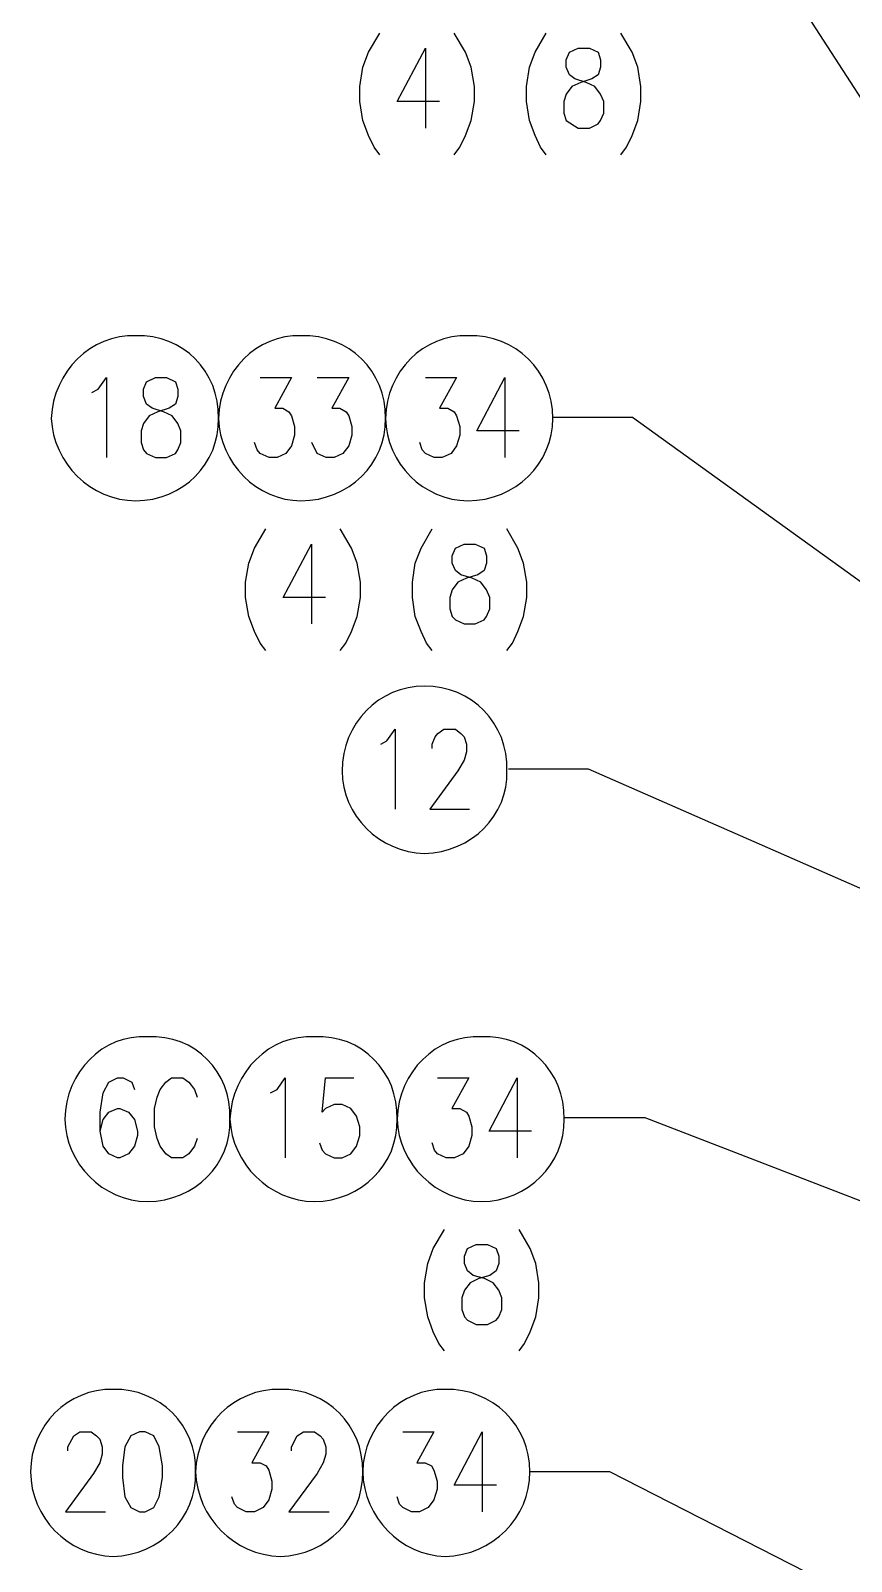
# Model space of a CAD drawing. Header units: inches. Extents: x 0.3 to 33.8, y 15.5 to 37.1.
# Drawn here: x 17.47 to 19.321, y 26.14 to 29.592 of the extents above; entities that cross this region are included whole.
import ezdxf

# ---------------------------------------------------------------- set-up
doc = ezdxf.new("R2010")
doc.units = ezdxf.units.IN
doc.header["$MEASUREMENT"] = 0

# ---------------------------------------------------------------- blocks, each defined once
blk = doc.blocks.new('60298_1')
at = {"color": 21, "transparency": 33554687}
for points in [[(20.0728, 28.3126), (19.0849, 29.8375), (18.9047, 29.8375)], [(19.8466, 27.9852), (18.8277, 28.7195), (18.6475, 28.7195)], [(20.6078, 27.1016), (18.7281, 27.9263), (18.5478, 27.9263)], [(21.276, 26.2056), (18.8556, 27.1403), (18.6749, 27.1403)], [(19.8987, 25.7682), (18.7766, 26.342), (18.5964, 26.342)]]:
    blk.add_lwpolyline(points, dxfattribs=at)
at = {"transparency": 33554687}
for points in [[(18.2576, 29.3118), (18.2447, 29.3289), (18.2323, 29.3552), (18.2194, 29.3888), (18.2122, 29.4322), (18.2122, 29.4657), (18.2194, 29.5091), (18.2323, 29.5427), (18.2576, 29.586)], [(18.4254, 29.3118), (18.4383, 29.3289), (18.4507, 29.3552), (18.4637, 29.3888), (18.4709, 29.4322), (18.4709, 29.4657), (18.4637, 29.5091), (18.4507, 29.5427), (18.4254, 29.586)], [(18.633, 29.3118), (18.6201, 29.3289), (18.6077, 29.3552), (18.5948, 29.3888), (18.5881, 29.4322), (18.5881, 29.4657), (18.5948, 29.5091), (18.6077, 29.5427), (18.633, 29.586)], [(18.8009, 29.3118), (18.8138, 29.3289), (18.8267, 29.3552), (18.8391, 29.3888), (18.8463, 29.4322), (18.8463, 29.4657), (18.8391, 29.5091), (18.8267, 29.5427), (18.8009, 29.586)], [(18.3924, 29.4322), (18.2969, 29.4322), (18.3604, 29.552), (18.3604, 29.3717)], [(18.7048, 29.3717), (18.7301, 29.3717), (18.7497, 29.3815), (18.7554, 29.3888), (18.7627, 29.4058), (18.7627, 29.4322), (18.7554, 29.4487), (18.7425, 29.4657), (18.7229, 29.475), (18.6976, 29.4828), (18.6852, 29.4921), (18.678, 29.5091), (18.678, 29.5261), (18.6852, 29.5427), (18.7048, 29.552), (18.7301, 29.552), (18.7497, 29.5427), (18.7554, 29.5261), (18.7554, 29.5091), (18.7497, 29.4921), (18.7358, 29.4828), (18.7105, 29.475), (18.6909, 29.4657), (18.678, 29.4487), (18.6723, 29.4322), (18.6723, 29.4058), (18.678, 29.3888), (18.7048, 29.3717)], [(17.6085, 28.7758), (17.6224, 28.783), (17.641, 28.8094), (17.641, 28.6291)], [(17.7515, 28.6291), (17.7768, 28.6291), (17.7965, 28.6384), (17.8021, 28.6462), (17.8088, 28.6632), (17.8088, 28.6896), (17.8021, 28.7061), (17.7892, 28.7231), (17.7696, 28.7324), (17.7443, 28.7402), (17.7314, 28.7495), (17.7247, 28.7665), (17.7247, 28.783), (17.7314, 28.8001), (17.7515, 28.8094), (17.7768, 28.8094), (17.7965, 28.8001), (17.8021, 28.783), (17.8021, 28.7665), (17.7965, 28.7495), (17.7825, 28.7402), (17.7567, 28.7324), (17.7371, 28.7231), (17.7247, 28.7061), (17.719, 28.6896), (17.719, 28.6632), (17.7247, 28.6462), (17.7314, 28.6384), (17.7515, 28.6291)], [(17.988, 28.8094), (18.0583, 28.8094), (18.0206, 28.7402), (18.0386, 28.7402), (18.0526, 28.7324), (18.0583, 28.7231), (18.0655, 28.6989), (18.0655, 28.6798), (18.0583, 28.6555), (18.0459, 28.6384), (18.0263, 28.6291), (18.0077, 28.6291), (17.988, 28.6384), (17.9808, 28.6462), (17.9751, 28.6632)], [(18.1166, 28.8094), (18.1874, 28.8094), (18.1492, 28.7402), (18.1672, 28.7402), (18.1817, 28.7324), (18.1874, 28.7231), (18.1941, 28.6989), (18.1941, 28.6798), (18.1874, 28.6555), (18.1745, 28.6384), (18.1548, 28.6291), (18.1362, 28.6291), (18.1166, 28.6384), (18.1042, 28.6632)], [(18.3604, 28.8094), (18.4306, 28.8094), (18.3924, 28.7402), (18.411, 28.7402), (18.4249, 28.7324), (18.4306, 28.7231), (18.4378, 28.6989), (18.4378, 28.6798), (18.4306, 28.6555), (18.4182, 28.6384), (18.3981, 28.6291), (18.38, 28.6291), (18.3604, 28.6384), (18.3531, 28.6462), (18.3475, 28.6632)], [(18.5721, 28.6896), (18.4766, 28.6896), (18.5396, 28.8094), (18.5396, 28.6291)], [(18.0004, 28.1938), (17.9875, 28.2103), (17.9751, 28.2367), (17.9622, 28.2708), (17.955, 28.3136), (17.955, 28.3477), (17.9622, 28.3906), (17.9751, 28.4246), (18.0004, 28.468)], [(18.1683, 28.1938), (18.1812, 28.2103), (18.1936, 28.2367), (18.2065, 28.2708), (18.2137, 28.3136), (18.2137, 28.3477), (18.2065, 28.3906), (18.1936, 28.4246), (18.1683, 28.468)], [(18.3759, 28.1938), (18.363, 28.2103), (18.3506, 28.2367), (18.3376, 28.2708), (18.3309, 28.3136), (18.3309, 28.3477), (18.3376, 28.3906), (18.3506, 28.4246), (18.3759, 28.468)], [(18.5437, 28.1938), (18.5566, 28.2103), (18.569, 28.2367), (18.5819, 28.2708), (18.5891, 28.3136), (18.5891, 28.3477), (18.5819, 28.3906), (18.569, 28.4246), (18.5437, 28.468)], [(18.1352, 28.3136), (18.0397, 28.3136), (18.1032, 28.4339), (18.1032, 28.2537)], [(18.4476, 28.2537), (18.4729, 28.2537), (18.4926, 28.263), (18.4983, 28.2708), (18.5055, 28.2878), (18.5055, 28.3136), (18.4983, 28.3307), (18.4853, 28.3477), (18.4657, 28.357), (18.4404, 28.3647), (18.428, 28.374), (18.4208, 28.3906), (18.4208, 28.4076), (18.428, 28.4246), (18.4476, 28.4339), (18.4729, 28.4339), (18.4926, 28.4246), (18.4983, 28.4076), (18.4983, 28.3906), (18.4926, 28.374), (18.4786, 28.3647), (18.4533, 28.357), (18.4337, 28.3477), (18.4208, 28.3307), (18.4151, 28.3136), (18.4151, 28.2878), (18.4208, 28.2708), (18.428, 28.263), (18.4476, 28.2537)], [(18.2597, 27.9826), (18.2736, 27.9903), (18.2922, 28.0162), (18.2922, 27.8359)], [(18.3759, 27.9733), (18.3759, 27.9826), (18.3826, 27.9996), (18.3883, 28.0069), (18.4022, 28.0162), (18.428, 28.0162), (18.4404, 28.0069), (18.4476, 27.9996), (18.4533, 27.9826), (18.4533, 27.9656), (18.4476, 27.947), (18.4332, 27.9227), (18.3702, 27.8359), (18.46, 27.8359)], [(17.6266, 27.1099), (17.6338, 27.1362), (17.6462, 27.1533), (17.6658, 27.161), (17.6715, 27.161), (17.6911, 27.1533), (17.704, 27.1362), (17.7112, 27.1099), (17.7112, 27.1006), (17.704, 27.0763), (17.6911, 27.0593), (17.6715, 27.05), (17.6658, 27.05), (17.6462, 27.0593), (17.6338, 27.0763), (17.6266, 27.1099), (17.6266, 27.1533), (17.6338, 27.1966), (17.6462, 27.2209), (17.6658, 27.2302), (17.6787, 27.2302), (17.6983, 27.2209), (17.704, 27.2039)], [(17.8455, 27.0933), (17.8398, 27.0763), (17.8269, 27.0593), (17.813, 27.05), (17.7877, 27.05), (17.7753, 27.0593), (17.7624, 27.0763), (17.7551, 27.0933), (17.7495, 27.1197), (17.7495, 27.161), (17.7551, 27.1868), (17.7624, 27.2039), (17.7753, 27.2209), (17.7877, 27.2302), (17.813, 27.2302), (17.8269, 27.2209), (17.8398, 27.2039), (17.8455, 27.1868)], [(18.0113, 27.1966), (18.0257, 27.2039), (18.0438, 27.2302), (18.0438, 27.05)], [(18.1218, 27.0835), (18.1275, 27.067), (18.1347, 27.0593), (18.1543, 27.05), (18.1724, 27.05), (18.1925, 27.0593), (18.2049, 27.0763), (18.2122, 27.1006), (18.2122, 27.1197), (18.2049, 27.144), (18.1925, 27.161), (18.1724, 27.1703), (18.1543, 27.1703), (18.1347, 27.161), (18.1275, 27.1533), (18.1347, 27.2302), (18.1993, 27.2302)], [(18.3877, 27.2302), (18.458, 27.2302), (18.4203, 27.161), (18.4383, 27.161), (18.4528, 27.1533), (18.458, 27.144), (18.4652, 27.1197), (18.4652, 27.1006), (18.458, 27.0763), (18.4456, 27.0593), (18.426, 27.05), (18.4074, 27.05), (18.3877, 27.0593), (18.3805, 27.067), (18.3753, 27.0835)], [(18.5995, 27.1099), (18.5039, 27.1099), (18.5674, 27.2302), (18.5674, 27.05)], [(18.4032, 26.6146), (18.3908, 26.6312), (18.3779, 26.6575), (18.3655, 26.6916), (18.3583, 26.7344), (18.3583, 26.7685), (18.3655, 26.8114), (18.3779, 26.8455), (18.4032, 26.8883)], [(18.5716, 26.6146), (18.584, 26.6312), (18.5969, 26.6575), (18.6093, 26.6916), (18.6165, 26.7344), (18.6165, 26.7685), (18.6093, 26.8114), (18.5969, 26.8455), (18.5716, 26.8883)], [(18.475, 26.6745), (18.5003, 26.6745), (18.5199, 26.6838), (18.5256, 26.6916), (18.5329, 26.7081), (18.5329, 26.7344), (18.5256, 26.7515), (18.5132, 26.7685), (18.4936, 26.7778), (18.4683, 26.785), (18.4554, 26.7949), (18.4482, 26.8114), (18.4482, 26.8284), (18.4554, 26.8455), (18.475, 26.8548), (18.5003, 26.8548), (18.5199, 26.8455), (18.5256, 26.8284), (18.5256, 26.8114), (18.5199, 26.7949), (18.506, 26.785), (18.4807, 26.7778), (18.4611, 26.7685), (18.4482, 26.7515), (18.4425, 26.7344), (18.4425, 26.7081), (18.4482, 26.6916), (18.4554, 26.6838), (18.475, 26.6745)], [(17.5543, 26.389), (17.5543, 26.3983), (17.5672, 26.423), (17.5811, 26.4323), (17.6064, 26.4323), (17.6188, 26.423), (17.626, 26.4153), (17.6317, 26.3983), (17.6317, 26.3817), (17.626, 26.3626), (17.6121, 26.3384), (17.5486, 26.2521), (17.6389, 26.2521)], [(17.7154, 26.2521), (17.7283, 26.2521), (17.7479, 26.2614), (17.7603, 26.2857), (17.7675, 26.3291), (17.7675, 26.3554), (17.7603, 26.3983), (17.7479, 26.423), (17.7283, 26.4323), (17.7154, 26.4323), (17.6958, 26.423), (17.6828, 26.3983), (17.6772, 26.3554), (17.6772, 26.3291), (17.6828, 26.2857), (17.6958, 26.2614), (17.7154, 26.2521)], [(17.9369, 26.4323), (18.0071, 26.4323), (17.9689, 26.3626), (17.9875, 26.3626), (18.0015, 26.3554), (18.0071, 26.3461), (18.0144, 26.3213), (18.0144, 26.3027), (18.0071, 26.2785), (17.9948, 26.2614), (17.9746, 26.2521), (17.9565, 26.2521), (17.9369, 26.2614), (17.9297, 26.2692), (17.924, 26.2857)], [(18.0583, 26.389), (18.0583, 26.3983), (18.0712, 26.423), (18.0851, 26.4323), (18.1104, 26.4323), (18.1233, 26.423), (18.1301, 26.4153), (18.1357, 26.3983), (18.1357, 26.3817), (18.1301, 26.3626), (18.1161, 26.3384), (18.0526, 26.2521), (18.143, 26.2521)], [(18.3092, 26.4323), (18.3795, 26.4323), (18.3413, 26.3626), (18.3599, 26.3626), (18.3738, 26.3554), (18.3795, 26.3461), (18.3867, 26.3213), (18.3867, 26.3027), (18.3795, 26.2785), (18.3666, 26.2614), (18.3469, 26.2521), (18.3289, 26.2521), (18.3092, 26.2614), (18.302, 26.2692), (18.2963, 26.2857)], [(18.521, 26.312), (18.4249, 26.312), (18.4884, 26.4323), (18.4884, 26.2521)]]:
    blk.add_lwpolyline(points, dxfattribs=at)
for points in [[(17.8935, 28.7174), (17.8969, 28.6159), (17.8128, 28.5319), (17.7076, 28.5315), (17.6054, 28.5319), (17.5214, 28.6159), (17.5166, 28.7174), (17.5214, 28.8233), (17.6054, 28.9074), (17.7076, 28.9034), (17.8128, 28.9074), (17.8969, 28.8233), (17.8935, 28.7174)], [(17.8935, 28.7174), (17.8969, 28.6159), (17.8128, 28.5319), (17.7076, 28.5315), (17.6054, 28.5319), (17.5214, 28.6159), (17.5166, 28.7174), (17.5214, 28.8233), (17.6054, 28.9074), (17.7076, 28.9034), (17.8128, 28.9074), (17.8969, 28.8233), (17.8935, 28.7174)], [(17.8935, 28.7174), (17.8969, 28.6159), (17.8128, 28.5319), (17.7076, 28.5315), (17.6054, 28.5319), (17.5214, 28.6159), (17.5166, 28.7174), (17.5214, 28.8233), (17.6054, 28.9074), (17.7076, 28.9034), (17.8128, 28.9074), (17.8969, 28.8233), (17.8935, 28.7174)], [(18.2705, 28.7174), (18.2723, 28.6159), (18.1883, 28.5319), (18.0794, 28.5315), (17.9809, 28.5319), (17.8969, 28.6159), (17.8935, 28.7174), (17.8969, 28.8233), (17.9809, 28.9074), (18.0794, 28.9034), (18.1883, 28.9074), (18.2723, 28.8233), (18.2705, 28.7174)], [(18.2705, 28.7174), (18.2723, 28.6159), (18.1883, 28.5319), (18.0794, 28.5315), (17.9809, 28.5319), (17.8969, 28.6159), (17.8935, 28.7174), (17.8969, 28.8233), (17.9809, 28.9074), (18.0794, 28.9034), (18.1883, 28.9074), (18.2723, 28.8233), (18.2705, 28.7174)], [(18.2705, 28.7174), (18.2723, 28.6159), (18.1883, 28.5319), (18.0794, 28.5315), (17.9809, 28.5319), (17.8969, 28.6159), (17.8935, 28.7174), (17.8969, 28.8233), (17.9809, 28.9074), (18.0794, 28.9034), (18.1883, 28.9074), (18.2723, 28.8233), (18.2705, 28.7174)], [(18.6475, 28.7174), (18.6478, 28.6159), (18.5638, 28.5319), (18.4564, 28.5315), (18.3564, 28.5319), (18.2723, 28.6159), (18.2705, 28.7174), (18.2723, 28.8233), (18.3564, 28.9074), (18.4564, 28.9034), (18.5638, 28.9074), (18.6478, 28.8233), (18.6475, 28.7174)], [(18.6475, 28.7174), (18.6478, 28.6159), (18.5638, 28.5319), (18.4564, 28.5315), (18.3564, 28.5319), (18.2723, 28.6159), (18.2705, 28.7174), (18.2723, 28.8233), (18.3564, 28.9074), (18.4564, 28.9034), (18.5638, 28.9074), (18.6478, 28.8233), (18.6475, 28.7174)], [(18.6475, 28.7174), (18.6478, 28.6159), (18.5638, 28.5319), (18.4564, 28.5315), (18.3564, 28.5319), (18.2723, 28.6159), (18.2705, 28.7174), (18.2723, 28.8233), (18.3564, 28.9074), (18.4564, 28.9034), (18.5638, 28.9074), (18.6478, 28.8233), (18.6475, 28.7174)], [(18.5442, 27.9222), (18.548, 27.8229), (18.4639, 27.7388), (18.3583, 27.7363), (18.2566, 27.7388), (18.1725, 27.8229), (18.1724, 27.9222), (18.1725, 28.0302), (18.2566, 28.1143), (18.3583, 28.1133), (18.4639, 28.1143), (18.548, 28.0302), (18.5442, 27.9222)], [(18.5442, 27.9222), (18.548, 27.8229), (18.4639, 27.7388), (18.3583, 27.7363), (18.2566, 27.7388), (18.1725, 27.8229), (18.1724, 27.9222), (18.1725, 28.0302), (18.2566, 28.1143), (18.3583, 28.1133), (18.4639, 28.1143), (18.548, 28.0302), (18.5442, 27.9222)], [(18.5442, 27.9222), (18.548, 27.8229), (18.4639, 27.7388), (18.3583, 27.7363), (18.2566, 27.7388), (18.1725, 27.8229), (18.1724, 27.9222), (18.1725, 28.0302), (18.2566, 28.1143), (18.3583, 28.1133), (18.4639, 28.1143), (18.548, 28.0302), (18.5442, 27.9222)], [(17.9194, 27.1372), (17.9244, 27.0367), (17.8404, 26.9526), (17.7335, 26.9513), (17.633, 26.9526), (17.5489, 27.0367), (17.5475, 27.1372), (17.5489, 27.244), (17.633, 27.3281), (17.7335, 27.3231), (17.8404, 27.3281), (17.9244, 27.244), (17.9194, 27.1372)], [(17.9194, 27.1372), (17.9244, 27.0367), (17.8404, 26.9526), (17.7335, 26.9513), (17.633, 26.9526), (17.5489, 27.0367), (17.5475, 27.1372), (17.5489, 27.244), (17.633, 27.3281), (17.7335, 27.3231), (17.8404, 27.3281), (17.9244, 27.244), (17.9194, 27.1372)], [(17.9194, 27.1372), (17.9244, 27.0367), (17.8404, 26.9526), (17.7335, 26.9513), (17.633, 26.9526), (17.5489, 27.0367), (17.5475, 27.1372), (17.5489, 27.244), (17.633, 27.3281), (17.7335, 27.3231), (17.8404, 27.3281), (17.9244, 27.244), (17.9194, 27.1372)], [(18.2963, 27.1372), (18.2999, 27.0367), (18.2158, 26.9526), (18.1104, 26.9513), (18.0085, 26.9526), (17.9244, 27.0367), (17.9194, 27.1372), (17.9244, 27.244), (18.0085, 27.3281), (18.1104, 27.3231), (18.2158, 27.3281), (18.2999, 27.244), (18.2963, 27.1372)], [(18.2963, 27.1372), (18.2999, 27.0367), (18.2158, 26.9526), (18.1104, 26.9513), (18.0085, 26.9526), (17.9244, 27.0367), (17.9194, 27.1372), (17.9244, 27.244), (18.0085, 27.3281), (18.1104, 27.3231), (18.2158, 27.3281), (18.2999, 27.244), (18.2963, 27.1372)], [(18.2963, 27.1372), (18.2999, 27.0367), (18.2158, 26.9526), (18.1104, 26.9513), (18.0085, 26.9526), (17.9244, 27.0367), (17.9194, 27.1372), (17.9244, 27.244), (18.0085, 27.3281), (18.1104, 27.3231), (18.2158, 27.3281), (18.2999, 27.244), (18.2963, 27.1372)], [(18.6733, 27.1372), (18.6754, 27.0367), (18.5913, 26.9526), (18.4874, 26.9513), (18.3839, 26.9526), (18.2999, 27.0367), (18.2963, 27.1372), (18.2999, 27.244), (18.3839, 27.3281), (18.4874, 27.3231), (18.5913, 27.3281), (18.6754, 27.244), (18.6733, 27.1372)], [(18.6733, 27.1372), (18.6754, 27.0367), (18.5913, 26.9526), (18.4874, 26.9513), (18.3839, 26.9526), (18.2999, 27.0367), (18.2963, 27.1372), (18.2999, 27.244), (18.3839, 27.3281), (18.4874, 27.3231), (18.5913, 27.3281), (18.6754, 27.244), (18.6733, 27.1372)], [(18.6733, 27.1372), (18.6754, 27.0367), (18.5913, 26.9526), (18.4874, 26.9513), (18.3839, 26.9526), (18.2999, 27.0367), (18.2963, 27.1372), (18.2999, 27.244), (18.3839, 27.3281), (18.4874, 27.3231), (18.5913, 27.3281), (18.6754, 27.244), (18.6733, 27.1372)], [(17.8419, 26.342), (17.8456, 26.2388), (17.7616, 26.1547), (17.656, 26.1509), (17.5542, 26.1547), (17.4702, 26.2388), (17.4701, 26.342), (17.4702, 26.4461), (17.5542, 26.5302), (17.656, 26.5279), (17.7616, 26.5302), (17.8456, 26.4461), (17.8419, 26.342)], [(17.8419, 26.342), (17.8456, 26.2388), (17.7616, 26.1547), (17.656, 26.1509), (17.5542, 26.1547), (17.4702, 26.2388), (17.4701, 26.342), (17.4702, 26.4461), (17.5542, 26.5302), (17.656, 26.5279), (17.7616, 26.5302), (17.8456, 26.4461), (17.8419, 26.342)], [(17.8419, 26.342), (17.8456, 26.2388), (17.7616, 26.1547), (17.656, 26.1509), (17.5542, 26.1547), (17.4702, 26.2388), (17.4701, 26.342), (17.4702, 26.4461), (17.5542, 26.5302), (17.656, 26.5279), (17.7616, 26.5302), (17.8456, 26.4461), (17.8419, 26.342)], [(18.2189, 26.342), (18.2211, 26.2388), (18.1371, 26.1547), (18.033, 26.1509), (17.9297, 26.1547), (17.8456, 26.2388), (17.8419, 26.342), (17.8456, 26.4461), (17.9297, 26.5302), (18.033, 26.5279), (18.1371, 26.5302), (18.2211, 26.4461), (18.2189, 26.342)], [(18.2189, 26.342), (18.2211, 26.2388), (18.1371, 26.1547), (18.033, 26.1509), (17.9297, 26.1547), (17.8456, 26.2388), (17.8419, 26.342), (17.8456, 26.4461), (17.9297, 26.5302), (18.033, 26.5279), (18.1371, 26.5302), (18.2211, 26.4461), (18.2189, 26.342)], [(18.2189, 26.342), (18.2211, 26.2388), (18.1371, 26.1547), (18.033, 26.1509), (17.9297, 26.1547), (17.8456, 26.2388), (17.8419, 26.342), (17.8456, 26.4461), (17.9297, 26.5302), (18.033, 26.5279), (18.1371, 26.5302), (18.2211, 26.4461), (18.2189, 26.342)], [(18.5959, 26.342), (18.5966, 26.2388), (18.5125, 26.1547), (18.4048, 26.1509), (18.3052, 26.1547), (18.2211, 26.2388), (18.2189, 26.342), (18.2211, 26.4461), (18.3052, 26.5302), (18.4048, 26.5279), (18.5125, 26.5302), (18.5966, 26.4461), (18.5959, 26.342)], [(18.5959, 26.342), (18.5966, 26.2388), (18.5125, 26.1547), (18.4048, 26.1509), (18.3052, 26.1547), (18.2211, 26.2388), (18.2189, 26.342), (18.2211, 26.4461), (18.3052, 26.5302), (18.4048, 26.5279), (18.5125, 26.5302), (18.5966, 26.4461), (18.5959, 26.342)], [(18.5959, 26.342), (18.5966, 26.2388), (18.5125, 26.1547), (18.4048, 26.1509), (18.3052, 26.1547), (18.2211, 26.2388), (18.2189, 26.342), (18.2211, 26.4461), (18.3052, 26.5302), (18.4048, 26.5279), (18.5125, 26.5302), (18.5966, 26.4461), (18.5959, 26.342)]]:
    blk.add_open_spline(points, degree=3, knots=[0, 0, 0, 0, 1, 1, 1, 2, 2, 2, 3, 3, 3, 4, 4, 4, 4], dxfattribs=at)

msp = doc.modelspace()

# ---------------------------------------------------------------- block references
msp.add_blockref('60298_1', (0, 0))

doc.saveas('drawing.dxf')
